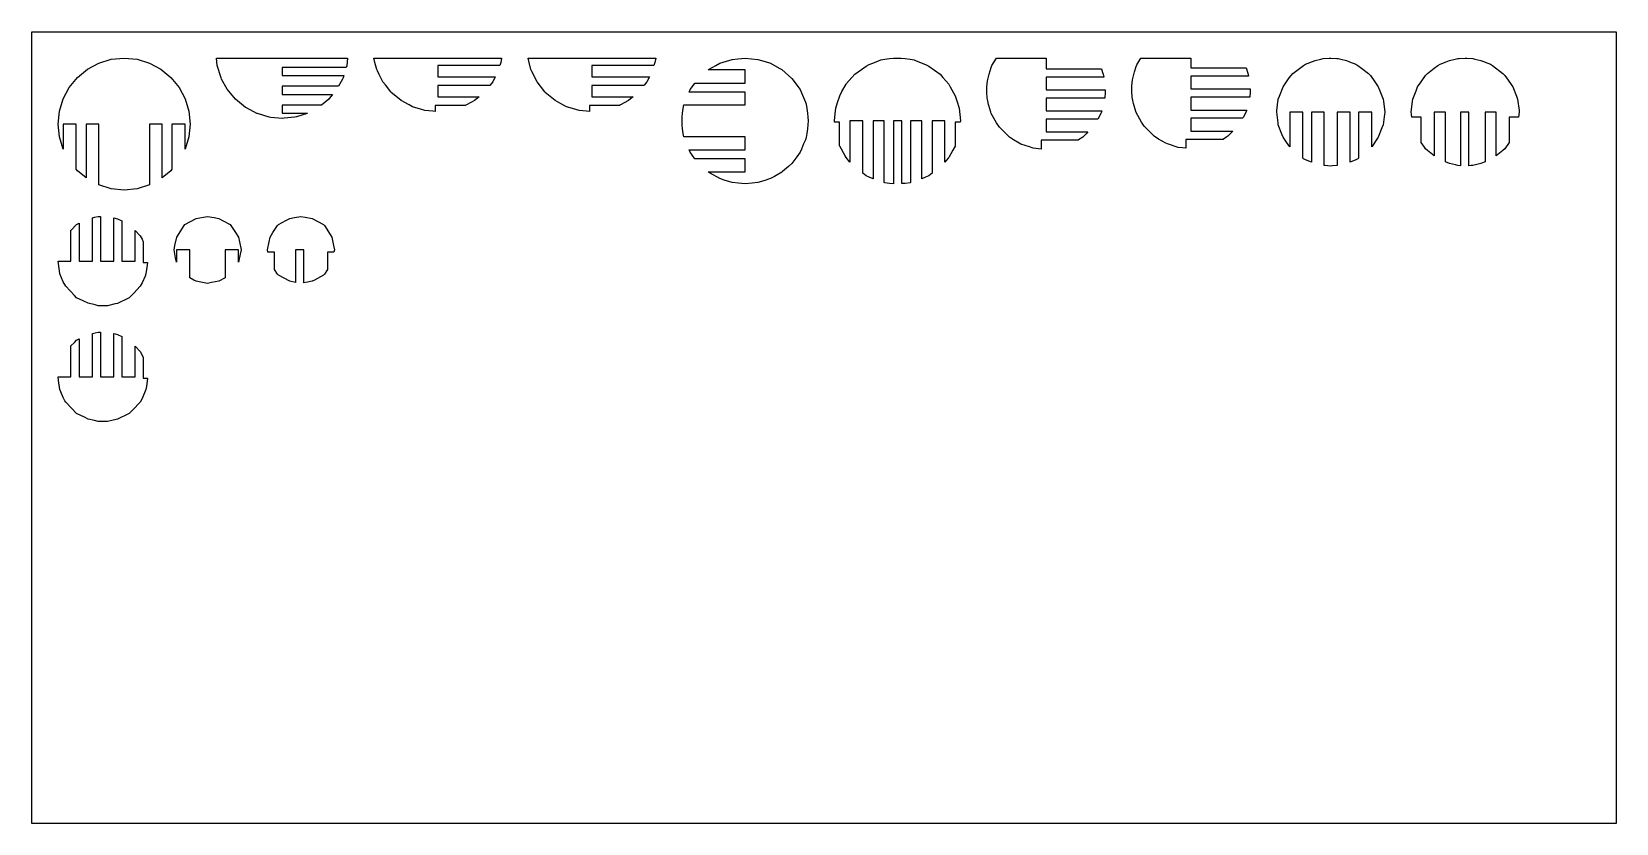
# Model space of a CAD drawing. Header units: metres. Extents: x 0 to 600, y 0 to 300.
import ezdxf

# ---------------------------------------------------------------- set-up
doc = ezdxf.new("R2010")
doc.units = ezdxf.units.M

msp = doc.modelspace()

# ---------------------------------------------------------------- linework, layer by layer
at = {"layer": 'C-1'}
for p, q in [((22.969057, 229.471517), (23.733649, 229.656707)), ((22.969057, 213.07694), (22.969057, 229.471517)), ((23.733648, 229.656708), (25.13793, 229.996836)), ((23.733649, 229.656707), (23.733648, 229.656708)), ((25.13793, 229.996836), (26.066817, 230)), ((26.066817, 230), (26.066817, 213.07694)), ((31.056264, 213.07694), (31.056264, 229.459812)), ((31.056264, 229.459812), (32.449839, 229.131587)), ((32.449839, 229.131587), (34.154024, 228.338445)), ((34.154024, 228.338445), (34.154024, 213.07694)), ((14.88185, 224.75955), (14.905305, 224.78415)), ((14.88185, 213.07694), (14.88185, 224.75955)), ((14.905305, 224.78415), (16.985876, 226.966195)), ((16.985876, 226.966195), (17.185528, 227.102571)), ((17.185528, 227.102571), (17.979611, 227.477142)), ((17.979611, 227.477142), (17.979611, 213.07694)), ((39.14347, 213.07694), (39.14347, 224.695743)), ((39.14347, 224.695743), (41.116132, 222.644026)), ((41.116132, 222.644026), (41.839279, 221.318741)), ((41.839279, 221.318741), (42.241231, 220.379873)), ((42.241231, 220.379873), (42.241231, 212.567016)), ((10.521271, 209.305983), (10, 213.07694)), ((10, 213.07694), (10, 213.07694)), ((10, 213.07694), (14.88185, 213.07694)), ((17.979611, 213.07694), (22.969057, 213.07694)), ((26.066817, 213.07694), (31.056264, 213.07694)), ((34.154024, 213.07694), (39.14347, 213.07694)), ((42.241231, 212.567016), (43.886799, 212.567016)), ((43.748081, 211.56908), (43.27972, 208.199682)), ((43.886799, 212.567016), (43.748081, 211.56908)), ((10.674199, 208.199682), (10.521271, 209.305983)), ((11.955711, 205.18966), (10.674199, 208.199682)), ((12.864705, 203.509854), (11.955711, 205.18966)), ((41.839279, 204.835139), (41.116132, 203.509854)), ((42.910055, 207.336229), (41.839279, 204.835139)), ((43.27972, 208.199682), (42.910055, 207.336229)), ((16.15957, 200.054291), (12.864705, 203.509854)), ((16.985876, 199.187684), (16.15957, 200.054291)), ((17.185528, 199.051308), (16.985876, 199.187684)), ((18.103481, 198.618308), (17.185528, 199.051308)), ((18.103481, 198.618307), (18.103481, 198.618308)), ((21.404055, 197.061419), (18.103481, 198.618307)), ((36.648747, 198.9765), (32.449839, 197.022293)), ((36.960502, 199.187684), (36.648747, 198.9765)), ((38.653929, 200.948977), (36.960502, 199.187684)), ((41.116132, 203.509854), (38.653928, 200.948977)), ((38.653928, 200.948977), (38.653929, 200.948977)), ((24.035275, 196.424116), (21.404055, 197.061419)), ((25.13793, 196.157043), (24.035275, 196.424116)), ((27.919631, 196.147569), (25.13793, 196.157043)), ((28.724302, 196.144829), (27.919631, 196.147569)), ((31.62847, 196.828839), (28.724302, 196.144829)), ((32.449839, 197.022293), (31.62847, 196.828839)), ((31.62847, 196.828839), (31.62847, 196.828839))]:
    msp.add_line(p, q, dxfattribs=at)
at = {"layer": 'C-2'}
for p, q in [((363.604318, 287.14996), (365.315179, 290)), ((365.315179, 290), (384.07091, 290)), ((384.07091, 290), (384.07091, 285.950899)), ((361.929367, 281.384718), (362.491917, 283.938441)), ((362.491917, 283.938441), (363.284168, 286.480824)), ((363.284168, 286.480824), (363.604318, 287.14996)), ((384.07091, 285.950899), (405.022785, 285.950899)), ((405.897341, 282.815182), (384.07091, 282.815182)), ((384.07091, 282.815182), (384.07091, 277.975619)), ((405.022785, 285.950899), (405.471689, 284.510338)), ((405.471689, 284.510338), (405.649902, 283.938441)), ((405.649902, 283.938441), (405.897341, 282.815182)), ((361.626174, 277.029357), (361.638728, 277.81092)), ((361.820189, 274.848955), (361.626174, 277.029357)), ((361.638728, 277.81092), (361.660257, 279.15125)), ((361.660257, 279.15125), (361.929367, 281.384718)), ((384.07091, 277.975619), (406.500446, 277.975619)), ((406.515646, 277.029357), (406.32163, 274.848955)), ((406.500446, 277.975619), (406.513311, 277.174679)), ((406.513311, 277.174679), (406.513312, 277.174679)), ((406.513312, 277.174679), (406.515646, 277.029357)), ((362.021621, 273.792161), (361.820189, 274.848955)), ((362.28314, 272.420121), (362.021621, 273.792161)), ((362.021621, 273.792161), (362.021621, 273.792161)), ((362.384385, 272.06476), (362.28314, 272.420121)), ((363.12684, 269.458795), (362.384385, 272.06476)), ((362.384385, 272.06476), (362.384385, 272.06476)), ((406.319905, 274.839902), (384.07091, 274.839902)), ((384.07091, 274.839902), (384.07091, 270.000339)), ((384.07091, 270.000339), (405.169269, 270.000339)), ((405.169269, 270.000339), (405.01498, 269.458795)), ((406.32163, 274.848955), (406.319905, 274.839902)), ((363.284168, 269.03157), (363.12684, 269.458795)), ((364.328111, 267.185243), (363.284168, 269.03157)), ((365.324339, 265.423304), (364.328111, 267.185243)), ((366.39324, 263.831879), (365.324339, 265.423304)), ((403.632425, 266.864622), (384.07091, 266.864622)), ((384.07091, 266.864622), (384.07091, 262.025059)), ((404.857651, 269.03157), (403.632425, 266.864622)), ((405.01498, 269.458795), (404.857651, 269.03157)), ((367.924301, 262.296599), (366.39324, 263.831879)), ((370.181654, 260.033025), (367.924301, 262.296599)), ((370.55654, 259.788188), (370.181654, 260.033025)), ((371.759257, 259.002695), (370.55654, 259.788188)), ((373.855464, 257.780081), (371.759257, 259.002695)), ((396.188216, 258.889343), (382.175363, 258.889343)), ((382.175363, 258.889343), (382.175363, 255.529104)), ((384.07091, 262.025059), (399.946725, 262.025059)), ((396.382563, 259.002696), (396.188216, 258.889343)), ((397.960165, 260.033025), (396.382563, 259.002696)), ((399.20626, 261.282553), (397.960165, 260.033025)), ((399.946725, 262.025059), (399.20626, 261.282553)), ((374.503824, 257.401925), (373.855464, 257.780081)), ((377.79971, 256.310961), (374.503824, 257.401925)), ((379.193652, 255.849556), (377.79971, 256.310961)), ((382.175363, 255.529104), (379.193652, 255.849556))]:
    msp.add_line(p, q, dxfattribs=at)
at = {"layer": 'C-3'}
for p, q in [((129.955176, 288.368547), (129.588217, 290)), ((129.588217, 290), (177.942455, 290)), ((130.668347, 285.633358), (129.955176, 288.368547)), ((177.575496, 288.368547), (177.261726, 287.165162)), ((177.942455, 290), (177.575496, 288.368547)), ((130.910197, 285.10695), (130.668347, 285.633358)), ((131.603787, 283.733179), (130.910197, 285.10695)), ((132.978595, 281.010141), (131.603787, 283.733179)), ((131.603787, 283.733179), (131.603787, 283.733179)), ((177.261726, 287.165162), (153.765336, 287.165162)), ((153.765336, 287.165162), (153.765336, 282.925814)), ((153.765336, 282.925814), (175.519263, 282.925814)), ((175.519263, 282.925814), (174.552077, 281.010141)), ((133.907649, 279.811647), (132.978595, 281.010141)), ((135.928828, 277.204293), (133.907649, 279.811647)), ((133.907649, 279.811647), (133.907649, 279.811647)), ((136.087666, 277.00944), (135.928828, 277.204293)), ((139.138288, 274.488943), (136.087666, 277.00944)), ((173.451963, 279.590977), (153.765336, 279.590977)), ((153.765336, 279.590977), (153.765336, 275.351629)), ((174.552077, 281.010141), (173.451963, 279.590977)), ((139.87608, 273.879361), (139.138288, 274.488943)), ((142.893625, 272.255552), (139.87608, 273.879361)), ((144.19825, 271.553503), (142.893625, 272.255552)), ((147.197528, 270.637533), (144.19825, 271.553503)), ((148.888078, 270.121245), (147.197528, 270.637533)), ((151.903615, 269.822233), (148.888078, 270.121245)), ((164.193356, 272.016791), (152.83371, 272.016791)), ((152.83371, 272.016791), (152.83371, 269.730008)), ((153.765336, 275.351629), (169.436514, 275.351629)), ((166.750263, 273.392721), (164.193356, 272.016791)), ((167.654591, 273.879361), (166.750263, 273.392721)), ((169.436514, 275.351629), (167.654591, 273.879361)), ((152.83371, 269.730008), (151.903615, 269.822233))]:
    msp.add_line(p, q, dxfattribs=at)
at = {"layer": 'C-4'}
for p, q in [((70.274476, 287.2), (70, 290)), ((70, 290), (119.588217, 290)), ((119.588217, 290), (119.313741, 287.2)), ((71.69712, 282.487968), (70.274476, 287.2)), ((71.928518, 282.053003), (71.69712, 282.487968)), ((74.007367, 278.175875), (71.928518, 282.053003)), ((119.094352, 286.473347), (94.794109, 286.473347)), ((94.794109, 286.473347), (94.794109, 283.351479)), ((94.794109, 283.351479), (118.151806, 283.351479)), ((117.659699, 282.053003), (116.196898, 279.324827)), ((117.891097, 282.487968), (117.659699, 282.053003)), ((118.151806, 283.351479), (117.891097, 282.487968)), ((119.279189, 287.085558), (119.094352, 286.473347)), ((119.313741, 287.2), (119.279189, 287.085558)), ((119.279189, 287.085558), (119.279189, 287.085558)), ((77.116439, 274.399273), (74.007367, 278.175875)), ((116.196898, 279.324827), (94.794109, 279.324827)), ((94.794109, 279.324827), (94.794109, 276.202959)), ((94.794109, 276.202959), (113.956655, 276.202959)), ((113.956655, 276.202959), (112.802915, 274.801506)), ((80.904853, 271.299894), (77.116439, 274.399273)), ((81.323872, 271.076622), (80.904853, 271.299894)), ((85.227022, 268.99685), (81.323872, 271.076622)), ((109.754614, 272.176306), (94.794109, 272.176306)), ((94.794109, 272.176306), (94.794109, 269.054438)), ((112.471778, 274.399273), (109.754614, 272.176306)), ((112.802915, 274.801506), (112.471778, 274.399273)), ((85.45596, 268.927619), (85.227022, 268.99685)), ((89.916851, 267.578642), (85.45596, 268.927619)), ((85.45596, 268.927619), (85.45596, 268.927619)), ((90.495165, 267.52186), (89.916851, 267.578642)), ((94.794109, 267.099772), (90.495165, 267.52186)), ((94.794109, 269.054438), (104.469272, 269.054438)), ((95.63373, 267.182209), (94.794109, 267.099772)), ((99.671366, 267.578642), (95.63373, 267.182209)), ((95.63373, 267.182209), (95.63373, 267.182209)), ((100.263504, 267.757705), (99.671366, 267.578642)), ((104.361195, 268.99685), (100.263504, 267.757705)), ((104.469272, 269.054438), (104.361195, 268.99685))]:
    msp.add_line(p, q, dxfattribs=at)
at = {"layer": 'C-5'}
for p, q in [((188.309414, 288.368547), (187.942455, 290)), ((187.942455, 290), (236.296692, 290)), ((189.022585, 285.633358), (188.309414, 288.368547)), ((235.929733, 288.368547), (235.615963, 287.165162)), ((236.296692, 290), (235.929733, 288.368547)), ((189.264435, 285.10695), (189.022585, 285.633358)), ((191.332832, 281.010141), (189.264435, 285.10695)), ((235.615963, 287.165162), (212.119573, 287.165162)), ((212.119573, 287.165162), (212.119573, 282.925814)), ((212.119573, 282.925814), (233.8735, 282.925814)), ((233.8735, 282.925814), (232.906315, 281.010141)), ((194.283065, 277.204293), (191.332832, 281.010141)), ((194.441904, 277.00944), (194.283065, 277.204293)), ((198.230318, 273.879361), (194.441904, 277.00944)), ((231.806201, 279.590977), (212.119573, 279.590977)), ((212.119573, 279.590977), (212.119573, 275.351629)), ((231.977261, 279.811647), (231.806201, 279.590977)), ((232.906315, 281.010141), (231.977261, 279.811647)), ((231.977261, 279.811647), (231.977261, 279.811647)), ((199.134646, 273.392721), (198.230318, 273.879361)), ((202.552487, 271.553503), (199.134646, 273.392721)), ((204.828558, 270.858399), (202.552487, 271.553503)), ((204.828558, 270.858398), (204.828558, 270.858399)), ((207.242316, 270.121245), (204.828558, 270.858398)), ((210.08946, 269.838931), (207.242316, 270.121245)), ((222.547593, 272.016791), (211.187947, 272.016791)), ((211.187947, 272.016791), (211.187947, 269.730008)), ((212.119573, 275.351629), (227.790752, 275.351629)), ((222.991284, 272.255552), (222.547593, 272.016791)), ((226.008829, 273.879361), (222.991284, 272.255552)), ((226.746621, 274.488943), (226.008829, 273.879361)), ((227.790752, 275.351629), (226.746621, 274.488943)), ((211.187947, 269.730008), (210.08946, 269.838931)), ((210.08946, 269.838931), (210.08946, 269.838931))]:
    msp.add_line(p, q, dxfattribs=at)
at = {"layer": 'C-6'}
for p, q in [((418.49379, 287.456149), (419.636506, 289.359743)), ((419.636506, 289.359743), (420.020848, 290)), ((420.020848, 290), (438.960382, 290)), ((438.960382, 290), (438.960382, 286.257088)), ((416.818839, 281.690907), (417.381389, 284.24463)), ((417.381389, 284.24463), (417.559603, 284.816527)), ((417.559603, 284.816527), (418.173641, 286.787013)), ((418.173641, 286.787013), (418.49379, 287.456149)), ((438.960382, 286.257088), (459.912257, 286.257088)), ((460.786813, 283.121371), (438.960382, 283.121371)), ((438.960382, 283.121371), (438.960382, 278.281808)), ((459.912257, 286.257088), (460.539374, 284.24463)), ((460.539374, 284.24463), (460.786813, 283.121371)), ((416.515646, 277.335546), (416.51798, 277.480868)), ((416.709661, 275.155144), (416.515646, 277.335546)), ((416.51798, 277.480868), (416.549729, 279.457438)), ((416.51798, 277.480868), (416.51798, 277.480868)), ((416.549729, 279.457438), (416.818839, 281.690907)), ((438.960382, 278.281808), (461.389918, 278.281808)), ((461.405118, 277.335546), (461.211102, 275.155144)), ((461.389918, 278.281808), (461.392564, 278.117109)), ((461.392564, 278.117109), (461.405118, 277.335546)), ((417.077909, 273.223162), (416.709661, 275.155144)), ((417.172612, 272.72631), (417.077909, 273.223162)), ((417.077909, 273.223162), (417.077909, 273.223162)), ((418.016312, 269.764984), (417.172612, 272.72631)), ((461.209377, 275.146091), (438.960382, 275.146091)), ((438.960382, 275.146091), (438.960382, 270.306528)), ((438.960382, 270.306528), (460.058741, 270.306528)), ((460.058741, 270.306528), (459.904452, 269.764984)), ((461.211102, 275.155144), (461.209377, 275.146091)), ((418.173641, 269.337759), (418.016312, 269.764984)), ((420.213811, 265.729493), (418.173641, 269.337759)), ((421.282712, 264.138068), (420.213811, 265.729493)), ((423.825032, 261.588742), (421.282712, 264.138068)), ((458.521896, 267.170811), (438.960382, 267.170811)), ((438.960382, 267.170811), (438.960382, 262.331248)), ((458.70318, 267.491432), (458.521896, 267.170811)), ((459.747123, 269.337759), (458.70318, 267.491432)), ((459.904452, 269.764984), (459.747123, 269.337759)), ((425.071126, 260.339214), (423.825032, 261.588742)), ((426.648729, 259.308885), (425.071126, 260.339214)), ((429.393296, 257.708114), (426.648729, 259.308885)), ((451.077688, 259.195532), (437.064834, 259.195532)), ((437.064834, 259.195532), (437.064834, 255.835293)), ((438.960382, 262.331248), (454.836197, 262.331248)), ((451.272035, 259.308884), (451.077688, 259.195532)), ((452.474752, 260.094377), (451.272035, 259.308884)), ((452.849637, 260.339214), (452.474752, 260.094377)), ((454.836197, 262.331248), (452.849637, 260.339214)), ((430.031864, 257.496743), (429.393296, 257.708114)), ((430.031865, 257.496743), (430.031864, 257.496743)), ((434.083124, 256.155745), (430.031865, 257.496743)), ((435.740638, 255.977608), (434.083124, 256.155745)), ((437.064834, 255.835293), (435.740638, 255.977608))]:
    msp.add_line(p, q, dxfattribs=at)
at = {"layer": 'C-7'}
for p, q in [((24.035275, 185.874593), (25.13793, 186.141665)), ((25.13793, 186.141665), (26.066817, 186.144829)), ((26.066817, 186.144829), (26.066817, 169.221768)), ((14.88185, 180.90438), (16.15957, 182.244417)), ((14.88185, 169.221768), (14.88185, 180.90438)), ((16.15957, 182.244417), (16.985876, 183.111024)), ((16.985876, 183.111024), (17.185528, 183.2474)), ((17.185528, 183.2474), (17.979611, 183.621971)), ((17.979611, 183.621971), (17.979611, 169.221768)), ((22.969057, 185.616346), (24.035275, 185.874593)), ((22.969057, 169.221768), (22.969057, 185.616346)), ((31.056264, 169.221768), (31.056264, 185.604639)), ((31.056264, 185.604639), (31.62847, 185.469869)), ((31.62847, 185.469869), (31.62847, 185.46987)), ((31.62847, 185.46987), (32.449839, 185.276415)), ((32.449839, 185.276415), (34.154024, 184.483273)), ((34.154024, 184.483273), (34.154024, 169.221768)), ((39.14347, 169.221768), (39.14347, 180.840571)), ((39.14347, 180.840571), (41.116132, 178.788855)), ((41.116132, 178.788855), (41.839279, 177.463569)), ((41.839279, 177.463569), (42.241231, 176.524701)), ((42.241231, 176.524701), (42.241231, 168.711844)), ((10.191743, 167.834668), (10, 169.221768)), ((10, 169.221768), (14.88185, 169.221768)), ((17.979611, 169.221768), (22.969057, 169.221768)), ((26.066817, 169.221768), (31.056264, 169.221768)), ((34.154024, 169.221768), (39.14347, 169.221768)), ((42.241231, 168.711844), (43.886799, 168.711844)), ((43.886799, 168.711844), (43.453574, 165.595221)), ((10.674199, 164.344511), (10.191743, 167.834668)), ((11.000607, 163.577842), (10.674199, 164.344511)), ((11.955711, 161.334488), (11.000607, 163.577842)), ((43.27972, 164.34451), (41.839279, 160.979967)), ((43.453574, 165.595221), (43.27972, 164.34451)), ((12.600769, 160.142432), (11.955711, 161.334488)), ((12.864705, 159.654682), (12.600769, 160.142432)), ((15.242228, 157.161204), (12.864705, 159.654682)), ((15.242228, 157.161203), (15.242228, 157.161204)), ((16.985876, 155.332513), (15.242228, 157.161203)), ((38.329845, 156.756732), (36.960502, 155.332513)), ((41.116132, 159.654682), (38.329845, 156.756732)), ((41.839279, 160.979967), (41.116132, 159.654682)), ((17.185528, 155.196137), (16.985876, 155.332513)), ((20.007036, 153.865224), (17.185528, 155.196137)), ((21.404055, 153.206247), (20.007036, 153.865224)), ((23.733649, 152.642001), (21.404055, 153.206247)), ((25.13793, 152.301872), (23.733648, 152.642001)), ((23.733648, 152.642001), (23.733649, 152.642001)), ((27.151569, 152.295014), (25.13793, 152.301872)), ((28.724302, 152.289657), (27.151569, 152.295014)), ((27.151569, 152.295014), (27.151569, 152.295014)), ((29.797949, 152.542529), (28.724302, 152.289657)), ((32.449839, 153.167121), (29.797949, 152.542529)), ((29.797949, 152.542529), (29.797949, 152.542529)), ((36.648747, 155.121328), (32.449839, 153.167121)), ((36.960502, 155.332513), (36.648747, 155.121328))]:
    msp.add_line(p, q, dxfattribs=at)
at = {"layer": 'sheet_boundary'}
for p, q in [((0, 300), (600, 300)), ((0, 0), (0, 300)), ((600, 300), (600, 0)), ((600, 0), (0, 0))]:
    msp.add_line(p, q, dxfattribs=at)
at = {"layer": 'Y-1'}
for p, q in [((58.032262, 226.878611), (62.312867, 229.214589)), ((62.312867, 229.214589), (65.025759, 229.71448)), ((65.025759, 229.71448), (66.575274, 230)), ((66.575274, 230), (69.072237, 229.539898)), ((69.072237, 229.539898), (70.837682, 229.214589)), ((70.837682, 229.214589), (72.305888, 228.413371)), ((72.305888, 228.413371), (75.118287, 226.878611)), ((54.235534, 218.988708), (54.900924, 222.188782)), ((54.900924, 222.188782), (57.699269, 226.558415)), ((57.699269, 226.558415), (58.032262, 226.878611)), ((75.118287, 226.878611), (75.451279, 226.558415)), ((75.451279, 226.558415), (77.183146, 223.854095)), ((77.183146, 223.854095), (78.249625, 222.188782)), ((78.249625, 222.188782), (78.639323, 220.314596)), ((53.886799, 217.311524), (54.235534, 218.988708)), ((54.511226, 214.308453), (53.886799, 217.311524)), ((59.833852, 217.311524), (54.844406, 217.311524)), ((54.844406, 217.311524), (54.844406, 212.706079)), ((59.833852, 206.761288), (59.833852, 217.311524)), ((78.306142, 217.311524), (73.316696, 217.311524)), ((73.316696, 217.311524), (73.316696, 206.761288)), ((78.306142, 212.706078), (78.306142, 217.311524)), ((78.639323, 220.314596), (79.26375, 217.311524)), ((79.26375, 217.311524), (78.915015, 215.634341)), ((54.844406, 212.706079), (54.511226, 214.308453)), ((78.915015, 215.634341), (78.306142, 212.706078)), ((61.431117, 205.889641), (59.833852, 206.761288)), ((62.312867, 205.40846), (61.431117, 205.889641)), ((61.431117, 205.889641), (61.431117, 205.889641)), ((64.078312, 205.083151), (62.312867, 205.40846)), ((66.575274, 204.623049), (64.078312, 205.083151)), ((68.12479, 204.908569), (66.575274, 204.623049)), ((70.837682, 205.40846), (68.12479, 204.908569)), ((73.316696, 206.761288), (70.837682, 205.40846))]:
    msp.add_line(p, q, dxfattribs=at)
at = {"layer": 'Y-2'}
for p, q in [((482.321085, 287.623668), (485.949157, 289.034035)), ((485.949157, 289.034035), (488.164081, 289.564251)), ((488.164081, 289.564251), (489.024889, 289.770313)), ((489.024889, 289.770313), (491.239642, 289.949332)), ((491.239642, 289.949332), (491.866494, 290)), ((491.239642, 289.949332), (491.239642, 289.949332)), ((491.866494, 290), (494.132926, 289.816805)), ((494.132926, 289.816805), (494.708099, 289.770313)), ((494.708099, 289.770313), (495.71058, 289.530336)), ((495.71058, 289.530336), (495.71058, 289.530336)), ((495.71058, 289.530336), (497.78383, 289.034035)), ((497.78383, 289.034035), (499.038484, 288.546305)), ((499.038484, 288.546305), (501.411903, 287.623668)), ((473.855084, 279.10571), (476.171628, 282.47211)), ((476.171628, 282.47211), (476.829329, 283.42788)), ((476.829329, 283.42788), (477.58078, 284.139108)), ((477.58078, 284.139108), (481.542393, 287.216294)), ((481.542393, 287.216294), (482.321085, 287.623668)), ((501.411903, 287.623668), (502.190595, 287.216294)), ((502.190595, 287.216294), (503.5637, 286.149733)), ((503.5637, 286.149733), (503.5637, 286.149733)), ((503.5637, 286.149733), (506.152208, 284.139108)), ((506.152208, 284.139108), (506.903659, 283.42788)), ((506.903659, 283.42788), (508.60557, 280.954665)), ((472.471919, 275.563973), (473.855084, 279.10571)), ((508.60557, 280.954665), (509.877904, 279.10571)), ((509.877904, 279.10571), (510.468788, 277.592688)), ((510.468788, 277.592688), (511.709436, 274.415882)), ((471.405118, 269.538624), (471.476212, 270.099302)), ((471.476212, 270.099302), (472.023551, 274.415882)), ((472.023551, 274.415882), (472.471919, 275.563973)), ((511.709436, 274.415882), (511.810595, 273.618094)), ((511.810595, 273.618094), (512.32787, 269.538624)), ((471.922392, 265.459155), (471.405118, 269.538624)), ((472.023551, 264.661366), (471.922392, 265.459155)), ((473.38307, 261.180179), (472.023551, 264.661366)), ((481.332645, 269.538624), (476.343198, 269.538624)), ((476.343198, 269.538624), (476.343198, 256.355813)), ((481.332645, 252.023877), (481.332645, 269.538624)), ((489.364791, 269.538624), (484.525228, 269.538624)), ((484.525228, 269.538624), (484.525228, 250.596748)), ((489.364791, 249.279461), (489.364791, 269.538624)), ((499.20776, 269.538624), (494.368197, 269.538624)), ((494.368197, 269.538624), (494.368197, 249.279461)), ((499.20776, 250.596748), (499.20776, 269.538624)), ((507.389789, 269.538624), (502.400343, 269.538624)), ((502.400343, 269.538624), (502.400343, 252.023876)), ((507.389789, 256.355813), (507.389789, 269.538624)), ((511.709436, 264.661366), (511.261069, 263.513275)), ((512.225946, 268.734803), (511.709436, 264.661366)), ((512.32787, 269.538624), (512.225946, 268.734803)), ((512.225946, 268.734803), (512.225946, 268.734803)), ((473.855084, 259.971538), (473.38307, 261.180179)), ((473.38307, 261.180179), (473.38307, 261.180179)), ((475.127418, 258.122583), (473.855084, 259.971538)), ((476.343198, 256.355813), (475.127418, 258.122583)), ((509.877904, 259.971538), (507.389789, 256.355813)), ((511.261069, 263.513275), (509.877904, 259.971538)), ((481.542393, 251.860955), (481.332645, 252.023877)), ((502.400343, 252.023876), (502.190595, 251.860955)), ((482.321085, 251.45358), (481.542393, 251.860955)), ((484.525228, 250.596748), (482.321085, 251.45358)), ((489.600062, 249.260444), (489.364791, 249.279461)), ((491.866494, 249.077248), (489.600062, 249.260444)), ((492.493346, 249.127917), (491.866494, 249.077248)), ((494.368197, 249.279461), (492.493346, 249.127917)), ((492.493346, 249.127917), (492.493346, 249.127917)), ((501.411903, 251.45358), (499.20776, 250.596748)), ((502.190595, 251.860955), (501.411903, 251.45358))]:
    msp.add_line(p, q, dxfattribs=at)
at = {"layer": 'Y-3'}
for p, q in [((259.029576, 287.169114), (260.561976, 288.020934)), ((260.561976, 288.020934), (263.097502, 288.820816)), ((263.097502, 288.820816), (265.251805, 289.500434)), ((265.251805, 289.500434), (267.420902, 289.722609)), ((267.420902, 289.722609), (270.129062, 290)), ((270.129062, 290), (272.581329, 289.74882)), ((272.581329, 289.74882), (275.00632, 289.500434)), ((275.00632, 289.500434), (277.734799, 288.63968)), ((277.734799, 288.63968), (279.696149, 288.020934)), ((279.696149, 288.020934), (283.000817, 286.183957)), ((256.081627, 285.483352), (256.239807, 285.618355)), ((270.129062, 285.483352), (256.081627, 285.483352)), ((256.239807, 285.618355), (259.029576, 287.169114)), ((270.129062, 280.493906), (270.129062, 285.483352)), ((283.000817, 286.183957), (284.018318, 285.618355)), ((284.018318, 285.618355), (286.60344, 283.412012)), ((286.60344, 283.412012), (287.806732, 282.297672)), ((287.806732, 282.297672), (290.915804, 278.022719)), ((248.88459, 277.056385), (249.342321, 278.022719)), ((270.129062, 277.056385), (248.88459, 277.056385)), ((249.342321, 278.022719), (250.603386, 279.756674)), ((250.603386, 279.756674), (251.139557, 280.493906)), ((251.139557, 280.493906), (270.129062, 280.493906)), ((270.129062, 272.216822), (270.129062, 277.056385)), ((290.915804, 278.022719), (291.467661, 276.857671)), ((291.467661, 276.857671), (292.940387, 273.310487)), ((246.475216, 269.126298), (246.735873, 270.940334)), ((246.735873, 270.940334), (246.98271, 272.216822)), ((246.98271, 272.216822), (270.129062, 272.216822)), ((292.940387, 273.310487), (293.226051, 272.472101)), ((293.226051, 272.472101), (293.522252, 270.940334)), ((293.522252, 270.940334), (293.782909, 269.126298)), ((246.296692, 266.16763), (246.339141, 267.588432)), ((246.339141, 264.746827), (246.296692, 266.16763)), ((246.339141, 267.588432), (246.475216, 269.126298)), ((246.475216, 263.208961), (246.339141, 264.746827)), ((293.782909, 269.126298), (293.918983, 267.588432)), ((293.918983, 264.746827), (293.782909, 263.208961)), ((293.918983, 267.588432), (293.961433, 266.16763)), ((293.961433, 266.16763), (293.918983, 264.746827)), ((246.735873, 261.394925), (246.475216, 263.208961)), ((246.98271, 260.118437), (246.735873, 261.394925)), ((270.129062, 260.118437), (246.98271, 260.118437)), ((270.129062, 255.278874), (270.129062, 260.118437)), ((292.940387, 259.024772), (292.288996, 257.455843)), ((293.226051, 259.863158), (292.940387, 259.024772)), ((293.522252, 261.394925), (293.226051, 259.863158)), ((293.782909, 263.208961), (293.522252, 261.394925)), ((249.342321, 254.31254), (248.88459, 255.278874)), ((248.88459, 255.278874), (270.129062, 255.278874)), ((251.139557, 251.841353), (249.342321, 254.31254)), ((289.654739, 252.578585), (287.806732, 250.037587)), ((290.915804, 254.31254), (289.654739, 252.578585)), ((291.467661, 255.477588), (290.915804, 254.31254)), ((292.288996, 257.455843), (291.467661, 255.477588)), ((270.129062, 251.841353), (251.139557, 251.841353)), ((256.239807, 246.716904), (256.081627, 246.851907)), ((256.081627, 246.851907), (270.129062, 246.851907)), ((256.92758, 246.334589), (256.239807, 246.716904)), ((260.561976, 244.314325), (256.92758, 246.334589)), ((256.92758, 246.334589), (256.92758, 246.334589)), ((270.129062, 246.851907), (270.129062, 251.841353)), ((284.018318, 246.716904), (281.228549, 245.166146)), ((284.289341, 246.948216), (284.018318, 246.716904)), ((286.60344, 248.923247), (284.289341, 246.948216)), ((284.289341, 246.948216), (284.289341, 246.948216)), ((287.806732, 250.037587), (286.60344, 248.923247)), ((262.233924, 243.786876), (260.561976, 244.314325)), ((265.251805, 242.834825), (262.233924, 243.786876)), ((262.233924, 243.786876), (262.233924, 243.786876)), ((267.676796, 242.586439), (265.251805, 242.834825)), ((270.129062, 242.335259), (267.676796, 242.586439)), ((272.837223, 242.61265), (270.129062, 242.335259)), ((275.00632, 242.834825), (272.837223, 242.61265)), ((277.160623, 243.514443), (275.00632, 242.834825)), ((279.696149, 244.314325), (277.160623, 243.514443)), ((281.228549, 245.166146), (279.696149, 244.314325))]:
    msp.add_line(p, q, dxfattribs=at)
at = {"layer": 'Y-4'}
for p, q in [((21.110744, 285.786741), (25.432914, 288.096989)), ((25.432914, 288.096989), (30.122742, 289.519632)), ((30.122742, 289.519632), (35, 290)), ((35, 290), (39.877258, 289.519632)), ((39.877258, 289.519632), (44.567086, 288.096989)), ((44.567086, 288.096989), (48.889256, 285.786741)), ((14.213259, 278.889256), (17.32233, 282.67767)), ((17.32233, 282.67767), (21.110744, 285.786741)), ((48.889256, 285.786741), (52.67767, 282.67767)), ((52.67767, 282.67767), (55.786741, 278.889256)), ((11.903011, 274.567086), (14.213259, 278.889256)), ((55.786741, 278.889256), (58.096989, 274.567086)), ((10.480368, 269.877258), (11.903011, 274.567086)), ((58.096989, 274.567086), (59.519632, 269.877258)), ((10, 265), (10.480368, 269.877258)), ((10.480368, 260.122742), (10, 265)), ((16.881296, 265), (11.89185, 265)), ((11.89185, 265), (11.89185, 255.469707)), ((16.881296, 247.859732), (16.881296, 265)), ((25.403319, 265), (20.563756, 265)), ((20.563756, 265), (20.563756, 244.662161)), ((25.403319, 241.91883), (25.403319, 265)), ((49.436244, 265), (44.596681, 265)), ((44.596681, 265), (44.596681, 241.91883)), ((49.436244, 244.662161), (49.436244, 265)), ((58.10815, 265), (53.118704, 265)), ((53.118704, 265), (53.118704, 247.859732)), ((58.10815, 255.469707), (58.10815, 265)), ((59.519632, 269.877258), (60, 265)), ((60, 265), (59.519632, 260.122742)), ((11.89185, 255.469707), (10.480368, 260.122742)), ((59.519632, 260.122742), (58.10815, 255.469707)), ((17.32233, 247.32233), (16.881296, 247.859732)), ((20.563756, 244.662161), (17.32233, 247.32233)), ((52.67767, 247.32233), (49.436244, 244.662161)), ((53.118704, 247.859732), (52.67767, 247.32233)), ((25.432914, 241.903011), (25.403319, 241.91883)), ((30.122742, 240.480368), (25.432914, 241.903011)), ((35, 240), (30.122742, 240.480368)), ((39.877258, 240.480368), (35, 240)), ((44.567086, 241.903011), (39.877258, 240.480368)), ((44.596681, 241.91883), (44.567086, 241.903011))]:
    msp.add_line(p, q, dxfattribs=at)
at = {"layer": 'Y-5'}
for p, q in [((317.103762, 287.506228), (319.082017, 288.327563)), ((319.082017, 288.327563), (320.650946, 288.978954)), ((320.650946, 288.978954), (321.489332, 289.264618)), ((321.489332, 289.264618), (323.021099, 289.560819)), ((323.021099, 289.560819), (324.835135, 289.821476)), ((324.835135, 289.821476), (326.373001, 289.957551)), ((326.373001, 289.957551), (327.793803, 290)), ((327.793803, 290), (329.214606, 289.957551)), ((329.214606, 289.957551), (330.752472, 289.821476)), ((330.752472, 289.821476), (332.566508, 289.560819)), ((332.566508, 289.560819), (334.098275, 289.264618)), ((334.098275, 289.264618), (334.93666, 288.978954)), ((334.93666, 288.978954), (338.483845, 287.506228)), ((308.57439, 280.327908), (310.549421, 282.642008)), ((310.549421, 282.642008), (311.663761, 283.845299)), ((311.663761, 283.845299), (314.204759, 285.693307)), ((314.204759, 285.693307), (315.938714, 286.954371)), ((315.938714, 286.954371), (317.103762, 287.506228)), ((338.483845, 287.506228), (339.648893, 286.954371)), ((339.648893, 286.954371), (343.923845, 283.845299)), ((343.923845, 283.845299), (345.038186, 282.642008)), ((345.038186, 282.642008), (347.244529, 280.056885)), ((305.940499, 275.734716), (306.792319, 277.267116)), ((306.792319, 277.267116), (308.343078, 280.056885)), ((308.343078, 280.056885), (308.57439, 280.327908)), ((308.57439, 280.327908), (308.57439, 280.327908)), ((347.244529, 280.056885), (347.810131, 279.039384)), ((347.810131, 279.039384), (349.647107, 275.734716)), ((304.238823, 268.87579), (304.460999, 271.044887)), ((304.460999, 271.044887), (305.140616, 273.19919)), ((305.140616, 273.19919), (305.940499, 275.734716)), ((349.647107, 275.734716), (350.265854, 273.773366)), ((350.265854, 273.773366), (351.126608, 271.044887)), ((351.126608, 271.044887), (351.374994, 268.619896)), ((303.961433, 266.16763), (304.238823, 268.87579)), ((304.013663, 265.657705), (303.961433, 266.16763)), ((305.882673, 265.657705), (304.013663, 265.657705)), ((305.882673, 256.783846), (305.882673, 265.657705)), ((314.649633, 266.16763), (309.81007, 266.16763)), ((309.81007, 266.16763), (309.81007, 250.559533)), ((314.649633, 246.318406), (314.649633, 266.16763)), ((322.808137, 266.16763), (318.568789, 266.16763)), ((318.568789, 266.16763), (318.568789, 244.220779)), ((322.808137, 242.815621), (322.808137, 266.16763)), ((329.468537, 266.16763), (326.346669, 266.16763)), ((326.346669, 266.16763), (326.346669, 242.380038)), ((329.468537, 242.400177), (329.468537, 266.16763)), ((337.018818, 266.16763), (332.77947, 266.16763)), ((332.77947, 266.16763), (332.77947, 242.815621)), ((337.018818, 244.220779), (337.018818, 266.16763)), ((345.777537, 266.16763), (340.937974, 266.16763)), ((340.937974, 266.16763), (340.937974, 246.318406)), ((345.777537, 250.559533), (345.777537, 266.16763)), ((351.573943, 265.657706), (349.704934, 265.657706)), ((349.704934, 265.657706), (349.704934, 256.783846)), ((351.374994, 268.619896), (351.626174, 266.16763)), ((351.626174, 266.16763), (351.573943, 265.657706)), ((305.940499, 256.600543), (305.882673, 256.783846)), ((307.960763, 252.966148), (305.940499, 256.600543)), ((308.343078, 252.278374), (307.960763, 252.966148)), ((307.960763, 252.966148), (307.960763, 252.966148)), ((309.81007, 250.559533), (308.343078, 252.278374)), ((347.013217, 252.007351), (345.777537, 250.559533)), ((347.244529, 252.278374), (347.013217, 252.007351)), ((347.013217, 252.007351), (347.013217, 252.007351)), ((348.795287, 255.068143), (347.244529, 252.278374)), ((349.647107, 256.600543), (348.795287, 255.068143)), ((349.704934, 256.783846), (349.647107, 256.600543)), ((315.938714, 245.380888), (314.649633, 246.318406)), ((340.937974, 246.318406), (339.648893, 245.380888)), ((317.103762, 244.829031), (315.938714, 245.380888)), ((318.568789, 244.220779), (317.103762, 244.829031)), ((323.021099, 242.77444), (322.808137, 242.815621)), ((324.835135, 242.513783), (323.021099, 242.77444)), ((326.346669, 242.380038), (324.835135, 242.513783)), ((330.752472, 242.513783), (329.468537, 242.400177)), ((332.566508, 242.77444), (330.752472, 242.513783)), ((332.77947, 242.815621), (332.566508, 242.77444)), ((338.483845, 244.829031), (337.018818, 244.220779)), ((339.648893, 245.380888), (338.483845, 244.829031))]:
    msp.add_line(p, q, dxfattribs=at)
at = {"layer": 'Y-6'}
for p, q in [((533.243837, 287.623668), (535.617256, 288.546305)), ((535.617256, 288.546305), (536.871909, 289.034035)), ((536.871909, 289.034035), (538.945159, 289.530336)), ((538.945159, 289.530336), (539.94764, 289.770313)), ((538.945159, 289.530336), (538.945159, 289.530336)), ((539.94764, 289.770313), (540.522814, 289.816805)), ((540.522814, 289.816805), (542.789246, 290)), ((542.789246, 290), (543.416097, 289.949332)), ((543.416097, 289.949332), (543.416097, 289.949332)), ((543.416097, 289.949332), (545.630851, 289.770313)), ((545.630851, 289.770313), (546.491659, 289.564251)), ((546.491659, 289.564251), (548.706582, 289.034035)), ((548.706582, 289.034035), (552.334654, 287.623668)), ((526.05017, 280.954665), (527.752081, 283.42788)), ((527.752081, 283.42788), (528.503531, 284.139108)), ((528.503531, 284.139108), (531.09204, 286.149733)), ((531.092039, 286.149733), (532.465144, 287.216294)), ((531.09204, 286.149733), (531.092039, 286.149733)), ((532.465144, 287.216294), (533.243837, 287.623668)), ((552.334654, 287.623668), (553.113347, 287.216294)), ((553.113347, 287.216294), (557.07496, 284.139108)), ((557.07496, 284.139108), (557.82641, 283.42788)), ((557.82641, 283.42788), (558.484111, 282.47211)), ((558.484111, 282.47211), (560.800656, 279.10571)), ((522.946303, 274.415882), (524.186951, 277.592688)), ((524.186951, 277.592688), (524.777836, 279.10571)), ((524.777836, 279.10571), (526.05017, 280.954665)), ((560.800656, 279.10571), (562.183821, 275.563973)), ((522.32787, 269.538624), (522.845144, 273.618094)), ((522.845144, 273.618094), (522.946303, 274.415882)), ((562.183821, 275.563973), (562.632188, 274.415882)), ((562.632188, 274.415882), (563.179528, 270.099302)), ((563.179528, 270.099302), (563.250621, 269.538624)), ((522.429794, 268.734803), (522.32787, 269.538624)), ((522.568224, 267.643077), (522.429794, 268.734803)), ((522.429794, 268.734803), (522.429794, 268.734803)), ((526.097586, 267.643077), (522.568224, 267.643077)), ((526.097586, 258.053679), (526.097586, 267.643077)), ((535.284079, 269.538624), (531.044731, 269.538624)), ((531.044731, 269.538624), (531.044731, 252.964261)), ((535.284079, 250.660462), (535.284079, 269.538624)), ((544.17948, 269.538624), (541.057612, 269.538624)), ((541.057612, 269.538624), (541.057612, 249.217216)), ((544.17948, 249.189621), (544.17948, 269.538624)), ((554.53376, 269.538624), (550.294412, 269.538624)), ((550.294412, 269.538624), (550.294412, 250.660462)), ((554.53376, 252.964262), (554.53376, 269.538624)), ((563.010267, 267.643077), (559.480905, 267.643077)), ((559.480905, 267.643077), (559.480905, 258.053678)), ((563.250621, 269.538624), (563.010267, 267.643077)), ((527.330256, 256.262364), (526.097586, 258.053679)), ((559.480905, 258.053678), (557.82641, 255.649369)), ((527.752081, 255.649369), (527.330256, 256.262364)), ((527.330256, 256.262364), (527.330256, 256.262364)), ((528.503531, 254.938141), (527.752081, 255.649369)), ((531.044731, 252.964261), (528.503531, 254.938141)), ((557.07496, 254.938141), (554.53376, 252.964262)), ((557.82641, 255.649369), (557.07496, 254.938141)), ((536.871909, 250.043213), (535.284079, 250.660462)), ((539.086832, 249.512998), (536.871909, 250.043213)), ((539.94764, 249.306935), (539.086832, 249.512998)), ((541.057612, 249.217216), (539.94764, 249.306935)), ((545.055677, 249.260444), (544.17948, 249.189621)), ((545.630851, 249.306935), (545.055677, 249.260444)), ((546.633332, 249.546912), (545.630851, 249.306935)), ((548.706582, 250.043213), (546.633332, 249.546912)), ((546.633332, 249.546912), (546.633332, 249.546912)), ((549.961236, 250.530944), (548.706582, 250.043213)), ((550.294412, 250.660462), (549.961236, 250.530944))]:
    msp.add_line(p, q, dxfattribs=at)
at = {"layer": 'Y-7'}
for p, q in [((93.409213, 226.878611), (96.221612, 228.413371)), ((96.221612, 228.413371), (97.689818, 229.214589)), ((97.689818, 229.214589), (99.455263, 229.539898)), ((99.455263, 229.539898), (101.952226, 230)), ((101.952226, 230), (103.501741, 229.71448)), ((103.501741, 229.71448), (106.214633, 229.214589)), ((106.214633, 229.214589), (110.495238, 226.878611)), ((89.888177, 220.314596), (90.277875, 222.188782)), ((90.277875, 222.188782), (91.344354, 223.854095)), ((91.344354, 223.854095), (93.076221, 226.558415)), ((93.076221, 226.558415), (93.409213, 226.878611)), ((110.495238, 226.878611), (110.82823, 226.558415)), ((110.82823, 226.558415), (113.626576, 222.188782)), ((113.626576, 222.188782), (114.291966, 218.988708)), ((89.26375, 217.311524), (89.888177, 220.314596)), ((89.457462, 216.379898), (89.26375, 217.311524)), ((91.927559, 216.379898), (89.457462, 216.379898)), ((91.927559, 209.858275), (91.927559, 216.379898)), ((103.057962, 217.311524), (99.936094, 217.311524)), ((99.936094, 217.311524), (99.936094, 204.99455)), ((103.057962, 204.826797), (103.057962, 217.311524)), ((114.446989, 216.379898), (111.976892, 216.379898)), ((111.976892, 216.379898), (111.976892, 209.858275)), ((114.291966, 218.988708), (114.640701, 217.311524)), ((114.640701, 217.311524), (114.446989, 216.379898)), ((93.076221, 208.064634), (91.927559, 209.858275)), ((93.409213, 207.744438), (93.076221, 208.064634)), ((97.689818, 205.40846), (93.409213, 207.744438)), ((99.936094, 204.99455), (97.689818, 205.40846)), ((104.449188, 205.083151), (103.057962, 204.826797)), ((106.214633, 205.40846), (104.449188, 205.083151)), ((107.096382, 205.889641), (106.214633, 205.40846)), ((110.495238, 207.744438), (107.096382, 205.889641)), ((107.096382, 205.889641), (107.096382, 205.889641)), ((110.82823, 208.064634), (110.495238, 207.744438)), ((111.976892, 209.858275), (110.82823, 208.064634))]:
    msp.add_line(p, q, dxfattribs=at)

doc.saveas('drawing.dxf')
